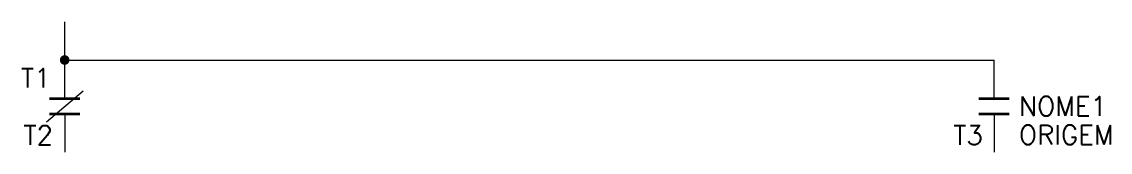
# Model space of a CAD drawing. Extents: x 173 to 286, y 197 to 211.
import ezdxf
from ezdxf.enums import TextEntityAlignment as Align

# ---------------------------------------------------------------- set-up
doc = ezdxf.new("R2010")
doc.units = 0
doc.header["$MEASUREMENT"] = 0
doc.layers.get('0').update_dxf_attribs({"linetype": 'CONTINUOUS'})
doc.styles.add('ROMANS', font='romans')

# ---------------------------------------------------------------- blocks, each defined once
blk = doc.blocks.new('CON2')
at = {"const_width": 0.5}
blk.add_lwpolyline([(-0.25, 0, 1), (0.25, 0, 1)], format="xyb", close=True, dxfattribs=at)

msp = doc.modelspace()

# ---------------------------------------------------------------- linework, layer by layer
at = {"color": 0}
for p, q in [((177.5, 206.85), (177.5, 210.85)), ((177.5, 206.85), (209.8, 206.85)), ((209.8, 206.85), (242.09, 206.85)), ((242.09, 206.85), (274.38, 206.85))]:
    msp.add_line(p, q, dxfattribs=at)
for p, q in [((177.5, 202.81), (177.5, 206.85)), ((274.38, 202.81), (274.38, 206.85)), ((175.59, 200.41), (179.42, 203.62)), ((177.5, 201.21), (177.5, 197.21)), ((274.38, 201.21), (274.38, 197.21))]:
    msp.add_line(p, q)
at = {"color": 5, "const_width": 0.3}
for points in [[(179.1, 202.81), (175.9, 202.81)], [(275.98, 202.81), (272.78, 202.81)], [(179.1, 201.21), (175.9, 201.21)], [(275.98, 201.21), (272.78, 201.21)]]:
    msp.add_lwpolyline(points, dxfattribs=at)

# ---------------------------------------------------------------- block references
at = {"color": 0, "xscale": -1, "rotation": 90}
msp.add_blockref('CON2', (177.5, 206.85), dxfattribs=at)

# ---------------------------------------------------------------- texts
at = {"color": 7, "lineweight": -3, "style": 'ROMANS'}
for tag, text, p in [('T1', '', (172.94, 204.98)), ('NOME1', '', (276.98, 202.03)), ('ORIGEM', 'ORIGEM', (276.98, 199.03))]:
    msp.add_attdef(tag, text=text, height=2, dxfattribs=at).set_placement(p, align=Align.MIDDLE_LEFT)
for tag, p in [('T2', (176.29, 199)), ('T3', (273.21, 199))]:
    msp.add_attdef(tag, text='', height=2, dxfattribs=at).set_placement(p, align=Align.MIDDLE_RIGHT)

doc.saveas('drawing.dxf')
